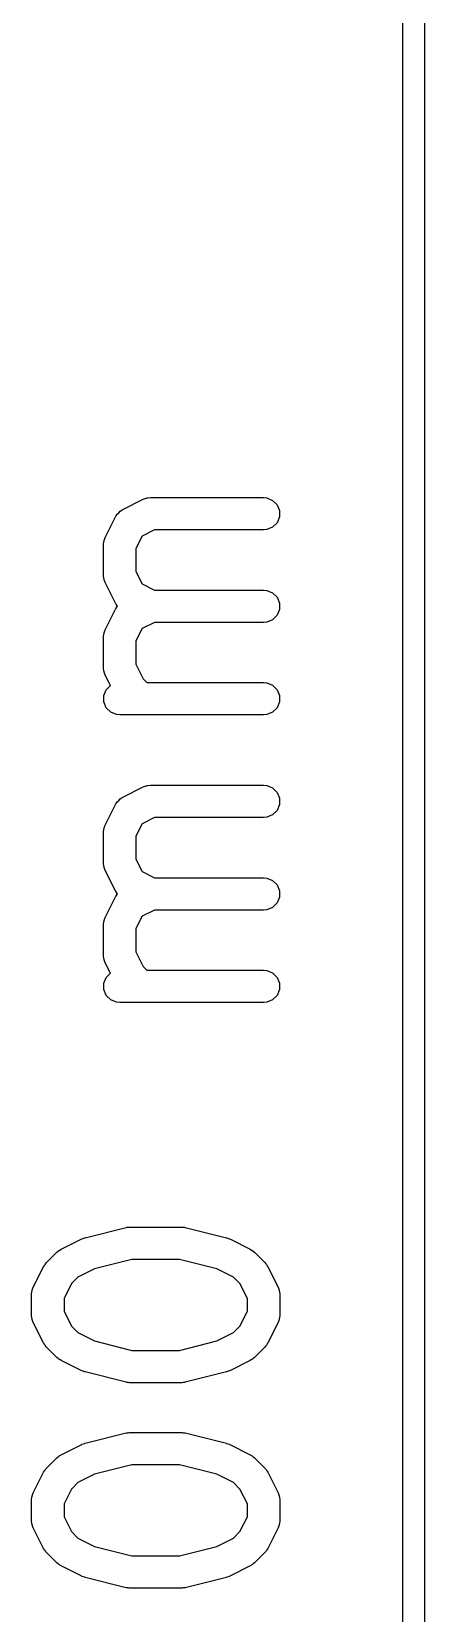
# Model space of a CAD drawing. Extents: x 4.84 to 7.14, y -5.89 to -3.58.
# Drawn here: x 6.7689 to 6.8406, y -5.0207 to -4.732 of the extents above; entities that cross this region are included whole.
import ezdxf

# ---------------------------------------------------------------- set-up
doc = ezdxf.new("R2010")
doc.units = 0
doc.header["$MEASUREMENT"] = 0
doc.layers.add('BLACK', color=7, linetype='CONTINUOUS')

msp = doc.modelspace()

# ---------------------------------------------------------------- linework, layer by layer
at = {"layer": 'BLACK', "linetype": 'CONTINUOUS'}
for p, q in [((6.83661, -5.87778), (6.83661, -4.12222)), ((6.84055, -4.12222), (6.84055, -5.87778)), ((6.78927, -4.81738), (6.78981, -4.81717)), ((6.78981, -4.81717), (6.78992, -4.81717)), ((6.78992, -4.81717), (6.79001, -4.81713)), ((6.79001, -4.81713), (6.79059, -4.81707)), ((6.79059, -4.81707), (6.81121, -4.81707)), ((6.81121, -4.81707), (6.81179, -4.81713)), ((6.81179, -4.81713), (6.81285, -4.81757)), ((6.78433, -4.82038), (6.78451, -4.82009)), ((6.78451, -4.82009), (6.78479, -4.81984)), ((6.78479, -4.81984), (6.78503, -4.81956)), ((6.78503, -4.81956), (6.78532, -4.81938)), ((6.78532, -4.81938), (6.78538, -4.81933)), ((6.78538, -4.81933), (6.78542, -4.81932)), ((6.78542, -4.81932), (6.78552, -4.81926)), ((6.78552, -4.81926), (6.78927, -4.81738)), ((6.81285, -4.81757), (6.81367, -4.81838)), ((6.81367, -4.81838), (6.81411, -4.81945)), ((6.81411, -4.81945), (6.81411, -4.8206)), ((6.78233, -4.82433), (6.7842, -4.82058)), ((6.7842, -4.82058), (6.78426, -4.82048)), ((6.78426, -4.82048), (6.78428, -4.82043)), ((6.78428, -4.82043), (6.78433, -4.82038)), ((6.79129, -4.82298), (6.78904, -4.8241)), ((6.81121, -4.82298), (6.79129, -4.82298)), ((6.81179, -4.82292), (6.81121, -4.82298)), ((6.81285, -4.82248), (6.81179, -4.82292)), ((6.81367, -4.82166), (6.81285, -4.82248)), ((6.81411, -4.8206), (6.81367, -4.82166)), ((6.78201, -4.82565), (6.78207, -4.82507)), ((6.78201, -4.83127), (6.78201, -4.82565)), ((6.78207, -4.82507), (6.78211, -4.82497)), ((6.78211, -4.82497), (6.78212, -4.82487)), ((6.78212, -4.82487), (6.78233, -4.82433)), ((6.78904, -4.8241), (6.78792, -4.82634)), ((6.78792, -4.82634), (6.78792, -4.83057)), ((6.78207, -4.83185), (6.78201, -4.83127)), ((6.78792, -4.83057), (6.78904, -4.83282)), ((6.78211, -4.83195), (6.78207, -4.83185)), ((6.78212, -4.83205), (6.78211, -4.83195)), ((6.78233, -4.83259), (6.78212, -4.83205)), ((6.7842, -4.83634), (6.78233, -4.83259)), ((6.78904, -4.83282), (6.79129, -4.83394)), ((6.79129, -4.83394), (6.81121, -4.83394)), ((6.81121, -4.83394), (6.81179, -4.834)), ((6.81179, -4.834), (6.81285, -4.83444)), ((6.81285, -4.83444), (6.81367, -4.83525)), ((6.78233, -4.8412), (6.7842, -4.83745)), ((6.78426, -4.83644), (6.7842, -4.83634)), ((6.7842, -4.83745), (6.78426, -4.83735)), ((6.78428, -4.83648), (6.78426, -4.83644)), ((6.78426, -4.83735), (6.78428, -4.83731)), ((6.78433, -4.83654), (6.78428, -4.83648)), ((6.78428, -4.83731), (6.78433, -4.83725)), ((6.78451, -4.83683), (6.78433, -4.83654)), ((6.78433, -4.83725), (6.78451, -4.83696)), ((6.78458, -4.8369), (6.78451, -4.83683)), ((6.78451, -4.83696), (6.78458, -4.8369)), ((6.81367, -4.83525), (6.81411, -4.83632)), ((6.81411, -4.83747), (6.81367, -4.83854)), ((6.81411, -4.83632), (6.81411, -4.83747)), ((6.79129, -4.83985), (6.78904, -4.84097)), ((6.81121, -4.83985), (6.79129, -4.83985)), ((6.81179, -4.83979), (6.81121, -4.83985)), ((6.81285, -4.83935), (6.81179, -4.83979)), ((6.81367, -4.83854), (6.81285, -4.83935)), ((6.78201, -4.84252), (6.78207, -4.84194)), ((6.78201, -4.84814), (6.78201, -4.84252)), ((6.78207, -4.84194), (6.78211, -4.84185)), ((6.78211, -4.84185), (6.78212, -4.84174)), ((6.78212, -4.84174), (6.78233, -4.8412)), ((6.78904, -4.84097), (6.78792, -4.84322)), ((6.78792, -4.84322), (6.78792, -4.84745)), ((6.78207, -4.84872), (6.78201, -4.84814)), ((6.78211, -4.84882), (6.78207, -4.84872)), ((6.78212, -4.84892), (6.78211, -4.84882)), ((6.78233, -4.84946), (6.78212, -4.84892)), ((6.78792, -4.84745), (6.78927, -4.85014)), ((6.78328, -4.85136), (6.78233, -4.84946)), ((6.78251, -4.85213), (6.78328, -4.85136)), ((6.78927, -4.85014), (6.78994, -4.85082)), ((6.78994, -4.85082), (6.81121, -4.85082)), ((6.81121, -4.85082), (6.81179, -4.85087)), ((6.81179, -4.85087), (6.81285, -4.85131)), ((6.81285, -4.85131), (6.81367, -4.85213)), ((6.78207, -4.85319), (6.78251, -4.85213)), ((6.78207, -4.85434), (6.78207, -4.85319)), ((6.78251, -4.85541), (6.78207, -4.85434)), ((6.81367, -4.85213), (6.81411, -4.85319)), ((6.81411, -4.85434), (6.81367, -4.85541)), ((6.81411, -4.85319), (6.81411, -4.85434)), ((6.78333, -4.85622), (6.78251, -4.85541)), ((6.78439, -4.85666), (6.78333, -4.85622)), ((6.78497, -4.85672), (6.78439, -4.85666)), ((6.81121, -4.85672), (6.78497, -4.85672)), ((6.81179, -4.85666), (6.81121, -4.85672)), ((6.81285, -4.85622), (6.81179, -4.85666)), ((6.81367, -4.85541), (6.81285, -4.85622)), ((6.78479, -4.87234), (6.78503, -4.87206)), ((6.78503, -4.87206), (6.78532, -4.87187)), ((6.78532, -4.87187), (6.78538, -4.87183)), ((6.78538, -4.87183), (6.78542, -4.87181)), ((6.78542, -4.87181), (6.78552, -4.87175)), ((6.78552, -4.87175), (6.78927, -4.86987)), ((6.78927, -4.86987), (6.78981, -4.86967)), ((6.78981, -4.86967), (6.78992, -4.86966)), ((6.78992, -4.86966), (6.79001, -4.86962)), ((6.79001, -4.86962), (6.79059, -4.86956)), ((6.79059, -4.86956), (6.81121, -4.86956)), ((6.81121, -4.86956), (6.81179, -4.86962)), ((6.81179, -4.86962), (6.81285, -4.87006)), ((6.81285, -4.87006), (6.81367, -4.87088)), ((6.81367, -4.87088), (6.81411, -4.87194)), ((6.81411, -4.87194), (6.81411, -4.87309)), ((6.78233, -4.87682), (6.7842, -4.87307)), ((6.7842, -4.87307), (6.78426, -4.87297)), ((6.78426, -4.87297), (6.78428, -4.87293)), ((6.78428, -4.87293), (6.78433, -4.87287)), ((6.78433, -4.87287), (6.78451, -4.87258)), ((6.78451, -4.87258), (6.78479, -4.87234)), ((6.81285, -4.87497), (6.81179, -4.87541)), ((6.81367, -4.87416), (6.81285, -4.87497)), ((6.81411, -4.87309), (6.81367, -4.87416)), ((6.78201, -4.87814), (6.78207, -4.87756)), ((6.78207, -4.87756), (6.78211, -4.87747)), ((6.78211, -4.87747), (6.78212, -4.87736)), ((6.78212, -4.87736), (6.78233, -4.87682)), ((6.78904, -4.87659), (6.78792, -4.87884)), ((6.79129, -4.87547), (6.78904, -4.87659)), ((6.81121, -4.87547), (6.79129, -4.87547)), ((6.81179, -4.87541), (6.81121, -4.87547)), ((6.78201, -4.88376), (6.78201, -4.87814)), ((6.78792, -4.87884), (6.78792, -4.88307)), ((6.78792, -4.88307), (6.78904, -4.88531)), ((6.78207, -4.88434), (6.78201, -4.88376)), ((6.78211, -4.88444), (6.78207, -4.88434)), ((6.78212, -4.88454), (6.78211, -4.88444)), ((6.78233, -4.88509), (6.78212, -4.88454)), ((6.7842, -4.88883), (6.78233, -4.88509)), ((6.78904, -4.88531), (6.79129, -4.88644)), ((6.79129, -4.88644), (6.81121, -4.88644)), ((6.81121, -4.88644), (6.81179, -4.88649)), ((6.81179, -4.88649), (6.81285, -4.88693)), ((6.78426, -4.88893), (6.7842, -4.88883)), ((6.78428, -4.88898), (6.78426, -4.88893)), ((6.78433, -4.88903), (6.78428, -4.88898)), ((6.78451, -4.88932), (6.78433, -4.88903)), ((6.78433, -4.88974), (6.78451, -4.88945)), ((6.78458, -4.88939), (6.78451, -4.88932)), ((6.78451, -4.88945), (6.78458, -4.88939)), ((6.81285, -4.88693), (6.81367, -4.88775)), ((6.81367, -4.88775), (6.81411, -4.88881)), ((6.81411, -4.88881), (6.81411, -4.88996)), ((6.78233, -4.89369), (6.7842, -4.88994)), ((6.7842, -4.88994), (6.78426, -4.88985)), ((6.78426, -4.88985), (6.78428, -4.8898)), ((6.78428, -4.8898), (6.78433, -4.88974)), ((6.79129, -4.89234), (6.78904, -4.89346)), ((6.81121, -4.89234), (6.79129, -4.89234)), ((6.81179, -4.89228), (6.81121, -4.89234)), ((6.81285, -4.89184), (6.81179, -4.89228)), ((6.81367, -4.89103), (6.81285, -4.89184)), ((6.81411, -4.88996), (6.81367, -4.89103)), ((6.78201, -4.89501), (6.78207, -4.89444)), ((6.78201, -4.90064), (6.78201, -4.89501)), ((6.78207, -4.89444), (6.78211, -4.89434)), ((6.78211, -4.89434), (6.78212, -4.89423)), ((6.78212, -4.89423), (6.78233, -4.89369)), ((6.78904, -4.89346), (6.78792, -4.89571)), ((6.78792, -4.89571), (6.78792, -4.89994)), ((6.78207, -4.90121), (6.78201, -4.90064)), ((6.78792, -4.89994), (6.78927, -4.90264)), ((6.78211, -4.90131), (6.78207, -4.90121)), ((6.78212, -4.90142), (6.78211, -4.90131)), ((6.78233, -4.90196), (6.78212, -4.90142)), ((6.78328, -4.90386), (6.78233, -4.90196)), ((6.78251, -4.90462), (6.78328, -4.90386)), ((6.78927, -4.90264), (6.78994, -4.90331)), ((6.78994, -4.90331), (6.81121, -4.90331)), ((6.81121, -4.90331), (6.81179, -4.90337)), ((6.81179, -4.90337), (6.81285, -4.90381)), ((6.81285, -4.90381), (6.81367, -4.90462)), ((6.78207, -4.90569), (6.78251, -4.90462)), ((6.78207, -4.90684), (6.78207, -4.90569)), ((6.81367, -4.90462), (6.81411, -4.90569)), ((6.81411, -4.90569), (6.81411, -4.90684)), ((6.78251, -4.9079), (6.78207, -4.90684)), ((6.78333, -4.90872), (6.78251, -4.9079)), ((6.78439, -4.90916), (6.78333, -4.90872)), ((6.78497, -4.90921), (6.78439, -4.90916)), ((6.81121, -4.90921), (6.78497, -4.90921)), ((6.81179, -4.90916), (6.81121, -4.90921)), ((6.81285, -4.90872), (6.81179, -4.90916)), ((6.81367, -4.9079), (6.81285, -4.90872)), ((6.81411, -4.90684), (6.81367, -4.9079)), ((6.77427, -4.95424), (6.77802, -4.95236)), ((6.77802, -4.95236), (6.77806, -4.95235)), ((6.77806, -4.95235), (6.77808, -4.95234)), ((6.77808, -4.95234), (6.77832, -4.95225)), ((6.77832, -4.95225), (6.77856, -4.95216)), ((6.77856, -4.95216), (6.77858, -4.95216)), ((6.77858, -4.95216), (6.77863, -4.95214)), ((6.77863, -4.95214), (6.78613, -4.95027)), ((6.78613, -4.95027), (6.78623, -4.95025)), ((6.78623, -4.95025), (6.78627, -4.95023)), ((6.78627, -4.95023), (6.78648, -4.95021)), ((6.78648, -4.95021), (6.7867, -4.95018)), ((6.7867, -4.95018), (6.78674, -4.95019)), ((6.78674, -4.95019), (6.78684, -4.95018)), ((6.78684, -4.95018), (6.79622, -4.95018)), ((6.79622, -4.95018), (6.79632, -4.95019)), ((6.79632, -4.95019), (6.79636, -4.95018)), ((6.79636, -4.95018), (6.79657, -4.95021)), ((6.79657, -4.95021), (6.79679, -4.95023)), ((6.79679, -4.95023), (6.79683, -4.95025)), ((6.79683, -4.95025), (6.79693, -4.95027)), ((6.79693, -4.95027), (6.80443, -4.95214)), ((6.80443, -4.95214), (6.80447, -4.95216)), ((6.80447, -4.95216), (6.80449, -4.95216)), ((6.80449, -4.95216), (6.80473, -4.95225)), ((6.80473, -4.95225), (6.80498, -4.95234)), ((6.80498, -4.95234), (6.80499, -4.95235)), ((6.80499, -4.95235), (6.80503, -4.95236)), ((6.80503, -4.95236), (6.80878, -4.95424)), ((6.77163, -4.95667), (6.7735, -4.95479)), ((6.7735, -4.95479), (6.77373, -4.95461)), ((6.77373, -4.95461), (6.77378, -4.95455)), ((6.77378, -4.95455), (6.77387, -4.95449)), ((6.77387, -4.95449), (6.77395, -4.95443)), ((6.77395, -4.95443), (6.77402, -4.9544)), ((6.77402, -4.9544), (6.77427, -4.95424)), ((6.80878, -4.95424), (6.80903, -4.9544)), ((6.80903, -4.9544), (6.8091, -4.95443)), ((6.8091, -4.95443), (6.80919, -4.95449)), ((6.80919, -4.95449), (6.80927, -4.95455)), ((6.80927, -4.95455), (6.80933, -4.95461)), ((6.80933, -4.95461), (6.80955, -4.95479)), ((6.80955, -4.95479), (6.81143, -4.95667)), ((6.7692, -4.96118), (6.77108, -4.95743)), ((6.77108, -4.95743), (6.77123, -4.95719)), ((6.77123, -4.95719), (6.77126, -4.95711)), ((6.77126, -4.95711), (6.77133, -4.95703)), ((6.77133, -4.95703), (6.77139, -4.95694)), ((6.77139, -4.95694), (6.77144, -4.95689)), ((6.77144, -4.95689), (6.77163, -4.95667)), ((6.78037, -4.95779), (6.77734, -4.95931)), ((6.7872, -4.95608), (6.78037, -4.95779)), ((6.79585, -4.95608), (6.7872, -4.95608)), ((6.80268, -4.95779), (6.79585, -4.95608)), ((6.80571, -4.95931), (6.80268, -4.95779)), ((6.81143, -4.95667), (6.81161, -4.95689)), ((6.81161, -4.95689), (6.81167, -4.95694)), ((6.81167, -4.95694), (6.81173, -4.95703)), ((6.81173, -4.95703), (6.81179, -4.95711)), ((6.81179, -4.95711), (6.81182, -4.95719)), ((6.81182, -4.95719), (6.81198, -4.95743)), ((6.81198, -4.95743), (6.81385, -4.96118)), ((6.769, -4.96172), (6.7692, -4.96118)), ((6.77614, -4.9605), (6.7748, -4.9632)), ((6.77734, -4.95931), (6.77614, -4.9605)), ((6.80691, -4.9605), (6.80571, -4.95931)), ((6.80826, -4.9632), (6.80691, -4.9605)), ((6.81385, -4.96118), (6.81406, -4.96172)), ((6.76889, -4.9625), (6.76895, -4.96193)), ((6.76889, -4.96625), (6.76889, -4.9625)), ((6.76895, -4.96193), (6.76899, -4.96183)), ((6.76899, -4.96183), (6.769, -4.96172)), ((6.7748, -4.9632), (6.7748, -4.96556)), ((6.80826, -4.96556), (6.80826, -4.9632)), ((6.81406, -4.96172), (6.81407, -4.96183)), ((6.81407, -4.96183), (6.81411, -4.96193)), ((6.81411, -4.96193), (6.81417, -4.9625)), ((6.81417, -4.9625), (6.81417, -4.96625)), ((6.76895, -4.96683), (6.76889, -4.96625)), ((6.76899, -4.96693), (6.76895, -4.96683)), ((6.769, -4.96703), (6.76899, -4.96693)), ((6.7692, -4.96757), (6.769, -4.96703)), ((6.7748, -4.96556), (6.77614, -4.96825)), ((6.80691, -4.96825), (6.80826, -4.96556)), ((6.81406, -4.96703), (6.81385, -4.96757)), ((6.81407, -4.96693), (6.81406, -4.96703)), ((6.81411, -4.96683), (6.81407, -4.96693)), ((6.81417, -4.96625), (6.81411, -4.96683)), ((6.77108, -4.97132), (6.7692, -4.96757)), ((6.77614, -4.96825), (6.77734, -4.96945)), ((6.77734, -4.96945), (6.78037, -4.97097)), ((6.80268, -4.97097), (6.80571, -4.96945)), ((6.80571, -4.96945), (6.80691, -4.96825)), ((6.81385, -4.96757), (6.81198, -4.97132)), ((6.77123, -4.97157), (6.77108, -4.97132)), ((6.77126, -4.97164), (6.77123, -4.97157)), ((6.77133, -4.97173), (6.77126, -4.97164)), ((6.77139, -4.97181), (6.77133, -4.97173)), ((6.77144, -4.97187), (6.77139, -4.97181)), ((6.77163, -4.97209), (6.77144, -4.97187)), ((6.7735, -4.97397), (6.77163, -4.97209)), ((6.78037, -4.97097), (6.7872, -4.97268)), ((6.7872, -4.97268), (6.79585, -4.97268)), ((6.79585, -4.97268), (6.80268, -4.97097)), ((6.81143, -4.97209), (6.80955, -4.97397)), ((6.81161, -4.97187), (6.81143, -4.97209)), ((6.81167, -4.97181), (6.81161, -4.97187)), ((6.81173, -4.97173), (6.81167, -4.97181)), ((6.81179, -4.97164), (6.81173, -4.97173)), ((6.81182, -4.97157), (6.81179, -4.97164)), ((6.81198, -4.97132), (6.81182, -4.97157)), ((6.77373, -4.97415), (6.7735, -4.97397)), ((6.77378, -4.97421), (6.77373, -4.97415)), ((6.77387, -4.97427), (6.77378, -4.97421)), ((6.77395, -4.97433), (6.77387, -4.97427)), ((6.77402, -4.97436), (6.77395, -4.97433)), ((6.77427, -4.97452), (6.77402, -4.97436)), ((6.77802, -4.97639), (6.77427, -4.97452)), ((6.80878, -4.97452), (6.80503, -4.97639)), ((6.80903, -4.97436), (6.80878, -4.97452)), ((6.8091, -4.97433), (6.80903, -4.97436)), ((6.80919, -4.97427), (6.8091, -4.97433)), ((6.80927, -4.97421), (6.80919, -4.97427)), ((6.80933, -4.97415), (6.80927, -4.97421)), ((6.80955, -4.97397), (6.80933, -4.97415)), ((6.77806, -4.97641), (6.77802, -4.97639)), ((6.77808, -4.97642), (6.77806, -4.97641)), ((6.77832, -4.97651), (6.77808, -4.97642)), ((6.77856, -4.9766), (6.77832, -4.97651)), ((6.77858, -4.9766), (6.77856, -4.9766)), ((6.77863, -4.97662), (6.77858, -4.9766)), ((6.78613, -4.97849), (6.77863, -4.97662)), ((6.78623, -4.97851), (6.78613, -4.97849)), ((6.78627, -4.97852), (6.78623, -4.97851)), ((6.78648, -4.97855), (6.78627, -4.97852)), ((6.7867, -4.97858), (6.78648, -4.97855)), ((6.78674, -4.97857), (6.7867, -4.97858)), ((6.78684, -4.97858), (6.78674, -4.97857)), ((6.79622, -4.97858), (6.78684, -4.97858)), ((6.79632, -4.97857), (6.79622, -4.97858)), ((6.79636, -4.97858), (6.79632, -4.97857)), ((6.79657, -4.97855), (6.79636, -4.97858)), ((6.79679, -4.97852), (6.79657, -4.97855)), ((6.79683, -4.97851), (6.79679, -4.97852)), ((6.79693, -4.97849), (6.79683, -4.97851)), ((6.80443, -4.97662), (6.79693, -4.97849)), ((6.80447, -4.9766), (6.80443, -4.97662)), ((6.80449, -4.9766), (6.80447, -4.9766)), ((6.80473, -4.97651), (6.80449, -4.9766)), ((6.80498, -4.97642), (6.80473, -4.97651)), ((6.80499, -4.97641), (6.80498, -4.97642)), ((6.80503, -4.97639), (6.80499, -4.97641)), ((6.77427, -4.99173), (6.77802, -4.98986)), ((6.77802, -4.98986), (6.77806, -4.98984)), ((6.77806, -4.98984), (6.77808, -4.98983)), ((6.77808, -4.98983), (6.77832, -4.98974)), ((6.77832, -4.98974), (6.77856, -4.98965)), ((6.77856, -4.98965), (6.77858, -4.98965)), ((6.77858, -4.98965), (6.77863, -4.98964)), ((6.77863, -4.98964), (6.78613, -4.98776)), ((6.78613, -4.98776), (6.78623, -4.98775)), ((6.78623, -4.98775), (6.78627, -4.98773)), ((6.78627, -4.98773), (6.78648, -4.98771)), ((6.78648, -4.98771), (6.7867, -4.98768)), ((6.7867, -4.98768), (6.78674, -4.98768)), ((6.78674, -4.98768), (6.78684, -4.98767)), ((6.78684, -4.98767), (6.79622, -4.98767)), ((6.79622, -4.98767), (6.79632, -4.98768)), ((6.79632, -4.98768), (6.79636, -4.98768)), ((6.79636, -4.98768), (6.79657, -4.98771)), ((6.79657, -4.98771), (6.79679, -4.98773)), ((6.79679, -4.98773), (6.79683, -4.98775)), ((6.79683, -4.98775), (6.79693, -4.98776)), ((6.79693, -4.98776), (6.80443, -4.98964)), ((6.80443, -4.98964), (6.80447, -4.98965)), ((6.80447, -4.98965), (6.80449, -4.98965)), ((6.80449, -4.98965), (6.80473, -4.98974)), ((6.80473, -4.98974), (6.80498, -4.98983)), ((6.80498, -4.98983), (6.80499, -4.98984)), ((6.80499, -4.98984), (6.80503, -4.98986)), ((6.80503, -4.98986), (6.80878, -4.99173)), ((6.77163, -4.99416), (6.7735, -4.99229)), ((6.7735, -4.99229), (6.77373, -4.9921)), ((6.77373, -4.9921), (6.77378, -4.99204)), ((6.77378, -4.99204), (6.77387, -4.99199)), ((6.77387, -4.99199), (6.77395, -4.99192)), ((6.77395, -4.99192), (6.77402, -4.99189)), ((6.77402, -4.99189), (6.77427, -4.99173)), ((6.80878, -4.99173), (6.80903, -4.99189)), ((6.80903, -4.99189), (6.8091, -4.99192)), ((6.8091, -4.99192), (6.80919, -4.99199)), ((6.80919, -4.99199), (6.80927, -4.99204)), ((6.80927, -4.99204), (6.80933, -4.9921)), ((6.80933, -4.9921), (6.80955, -4.99229)), ((6.80955, -4.99229), (6.81143, -4.99416)), ((6.7692, -4.99868), (6.77108, -4.99493)), ((6.77108, -4.99493), (6.77123, -4.99468)), ((6.77123, -4.99468), (6.77126, -4.99461)), ((6.77126, -4.99461), (6.77133, -4.99453)), ((6.77133, -4.99453), (6.77139, -4.99444)), ((6.77139, -4.99444), (6.77144, -4.99439)), ((6.77144, -4.99439), (6.77163, -4.99416)), ((6.78037, -4.99529), (6.77734, -4.9968)), ((6.7872, -4.99358), (6.78037, -4.99529)), ((6.79585, -4.99358), (6.7872, -4.99358)), ((6.80268, -4.99529), (6.79585, -4.99358)), ((6.80571, -4.9968), (6.80268, -4.99529)), ((6.81143, -4.99416), (6.81161, -4.99439)), ((6.81161, -4.99439), (6.81167, -4.99444)), ((6.81167, -4.99444), (6.81173, -4.99453)), ((6.81173, -4.99453), (6.81179, -4.99461)), ((6.81179, -4.99461), (6.81182, -4.99468)), ((6.81182, -4.99468), (6.81198, -4.99493)), ((6.81198, -4.99493), (6.81385, -4.99868)), ((6.769, -4.99922), (6.7692, -4.99868)), ((6.77614, -4.998), (6.7748, -5.0007)), ((6.77734, -4.9968), (6.77614, -4.998)), ((6.80691, -4.998), (6.80571, -4.9968)), ((6.80826, -5.0007), (6.80691, -4.998)), ((6.81385, -4.99868), (6.81406, -4.99922)), ((6.76889, -5), (6.76895, -4.99942)), ((6.76889, -5.00375), (6.76889, -5)), ((6.76895, -4.99942), (6.76899, -4.99933)), ((6.76899, -4.99933), (6.769, -4.99922)), ((6.7748, -5.0007), (6.7748, -5.00305)), ((6.80826, -5.00305), (6.80826, -5.0007)), ((6.81406, -4.99922), (6.81407, -4.99933)), ((6.81407, -4.99933), (6.81411, -4.99942)), ((6.81411, -4.99942), (6.81417, -5)), ((6.81417, -5), (6.81417, -5.00375)), ((6.76895, -5.00433), (6.76889, -5.00375)), ((6.76899, -5.00442), (6.76895, -5.00433)), ((6.769, -5.00453), (6.76899, -5.00442)), ((6.7692, -5.00507), (6.769, -5.00453)), ((6.7748, -5.00305), (6.77614, -5.00575)), ((6.80691, -5.00575), (6.80826, -5.00305)), ((6.81406, -5.00453), (6.81385, -5.00507)), ((6.81407, -5.00442), (6.81406, -5.00453)), ((6.81411, -5.00433), (6.81407, -5.00442)), ((6.81417, -5.00375), (6.81411, -5.00433)), ((6.77108, -5.00882), (6.7692, -5.00507)), ((6.77614, -5.00575), (6.77734, -5.00695)), ((6.77734, -5.00695), (6.78037, -5.00846)), ((6.80268, -5.00846), (6.80571, -5.00695)), ((6.80571, -5.00695), (6.80691, -5.00575)), ((6.81385, -5.00507), (6.81198, -5.00882)), ((6.77123, -5.00907), (6.77108, -5.00882)), ((6.77126, -5.00914), (6.77123, -5.00907)), ((6.77133, -5.00922), (6.77126, -5.00914)), ((6.77139, -5.00931), (6.77133, -5.00922)), ((6.77144, -5.00936), (6.77139, -5.00931)), ((6.77163, -5.00959), (6.77144, -5.00936)), ((6.7735, -5.01146), (6.77163, -5.00959)), ((6.78037, -5.00846), (6.7872, -5.01017)), ((6.7872, -5.01017), (6.79585, -5.01017)), ((6.79585, -5.01017), (6.80268, -5.00846)), ((6.81143, -5.00959), (6.80955, -5.01146)), ((6.81161, -5.00936), (6.81143, -5.00959)), ((6.81167, -5.00931), (6.81161, -5.00936)), ((6.81173, -5.00922), (6.81167, -5.00931)), ((6.81179, -5.00914), (6.81173, -5.00922)), ((6.81182, -5.00907), (6.81179, -5.00914)), ((6.81198, -5.00882), (6.81182, -5.00907)), ((6.77373, -5.01165), (6.7735, -5.01146)), ((6.77378, -5.01171), (6.77373, -5.01165)), ((6.77387, -5.01176), (6.77378, -5.01171)), ((6.77395, -5.01183), (6.77387, -5.01176)), ((6.77402, -5.01186), (6.77395, -5.01183)), ((6.77427, -5.01201), (6.77402, -5.01186)), ((6.77802, -5.01389), (6.77427, -5.01201)), ((6.80878, -5.01201), (6.80503, -5.01389)), ((6.80903, -5.01186), (6.80878, -5.01201)), ((6.8091, -5.01183), (6.80903, -5.01186)), ((6.80919, -5.01176), (6.8091, -5.01183)), ((6.80927, -5.01171), (6.80919, -5.01176)), ((6.80933, -5.01165), (6.80927, -5.01171)), ((6.80955, -5.01146), (6.80933, -5.01165)), ((6.77806, -5.01391), (6.77802, -5.01389)), ((6.77808, -5.01392), (6.77806, -5.01391)), ((6.77832, -5.014), (6.77808, -5.01392)), ((6.77856, -5.0141), (6.77832, -5.014)), ((6.77858, -5.0141), (6.77856, -5.0141)), ((6.77863, -5.01411), (6.77858, -5.0141)), ((6.78613, -5.01599), (6.77863, -5.01411)), ((6.78623, -5.016), (6.78613, -5.01599)), ((6.78627, -5.01602), (6.78623, -5.016)), ((6.78648, -5.01604), (6.78627, -5.01602)), ((6.7867, -5.01607), (6.78648, -5.01604)), ((6.78674, -5.01607), (6.7867, -5.01607)), ((6.78684, -5.01608), (6.78674, -5.01607)), ((6.79622, -5.01608), (6.78684, -5.01608)), ((6.79632, -5.01607), (6.79622, -5.01608)), ((6.79636, -5.01607), (6.79632, -5.01607)), ((6.79657, -5.01604), (6.79636, -5.01607)), ((6.79679, -5.01602), (6.79657, -5.01604)), ((6.79683, -5.016), (6.79679, -5.01602)), ((6.79693, -5.01599), (6.79683, -5.016)), ((6.80443, -5.01411), (6.79693, -5.01599)), ((6.80447, -5.0141), (6.80443, -5.01411)), ((6.80449, -5.0141), (6.80447, -5.0141)), ((6.80473, -5.014), (6.80449, -5.0141)), ((6.80498, -5.01392), (6.80473, -5.014)), ((6.80499, -5.01391), (6.80498, -5.01392)), ((6.80503, -5.01389), (6.80499, -5.01391))]:
    msp.add_line(p, q, dxfattribs=at)

doc.saveas('drawing.dxf')
